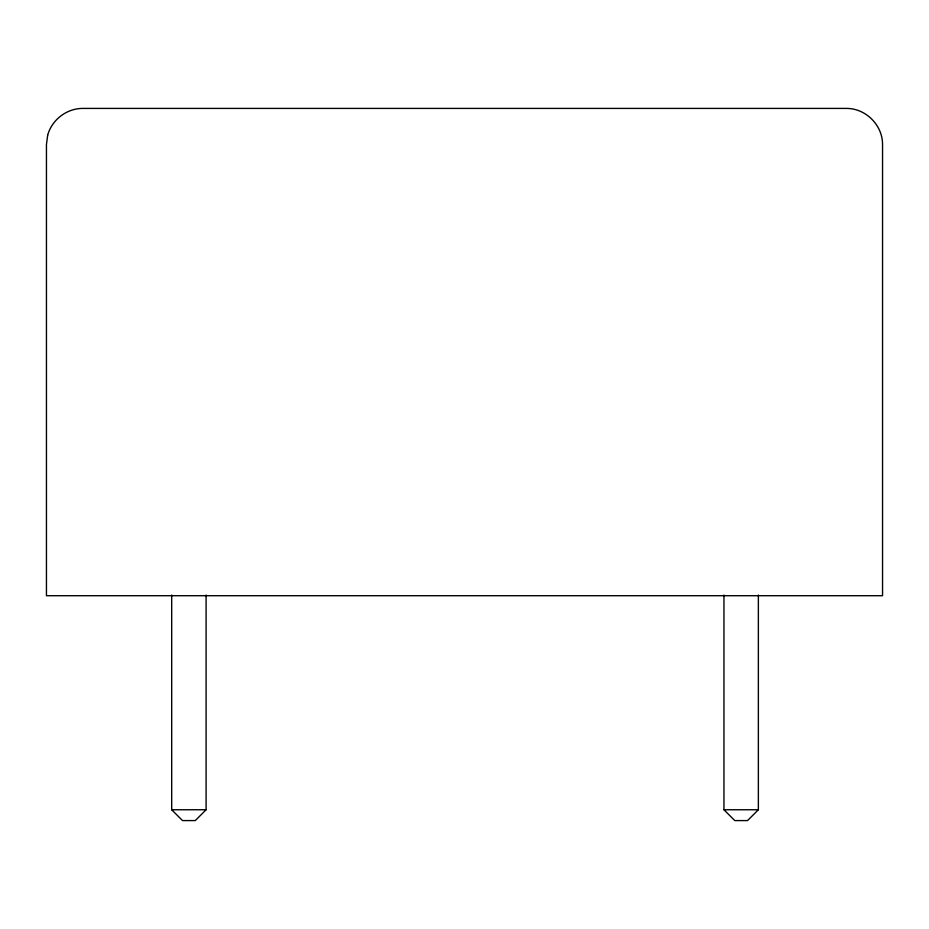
<?xml version="1.0" encoding="UTF-8"?>
<svg xmlns="http://www.w3.org/2000/svg" width="929" height="929" viewBox="0 0 929 929"><rect width="100%" height="100%" fill="white"/><g stroke="black" fill="none" stroke-linecap="round" stroke-linejoin="round"><path stroke-width="1.39" d="M206.099 595.024L206.099 809.751L195.264 820.586L182.514 820.586L171.691 809.751L171.691 595.024M758.366 595.024L758.366 809.751L747.531 820.586L734.781 820.586L723.958 809.751L723.958 595.024M171.691 809.751L206.099 809.751M723.958 809.751L758.366 809.751M47.681 135.169L46.45 144.506L46.45 595.71L882.55 595.71L882.55 144.506C882.666 125.194 865.77 108.298 846.458 108.414L82.542 108.414C66.586 108.507 51.896 119.783 47.681 135.169"/></g></svg>
